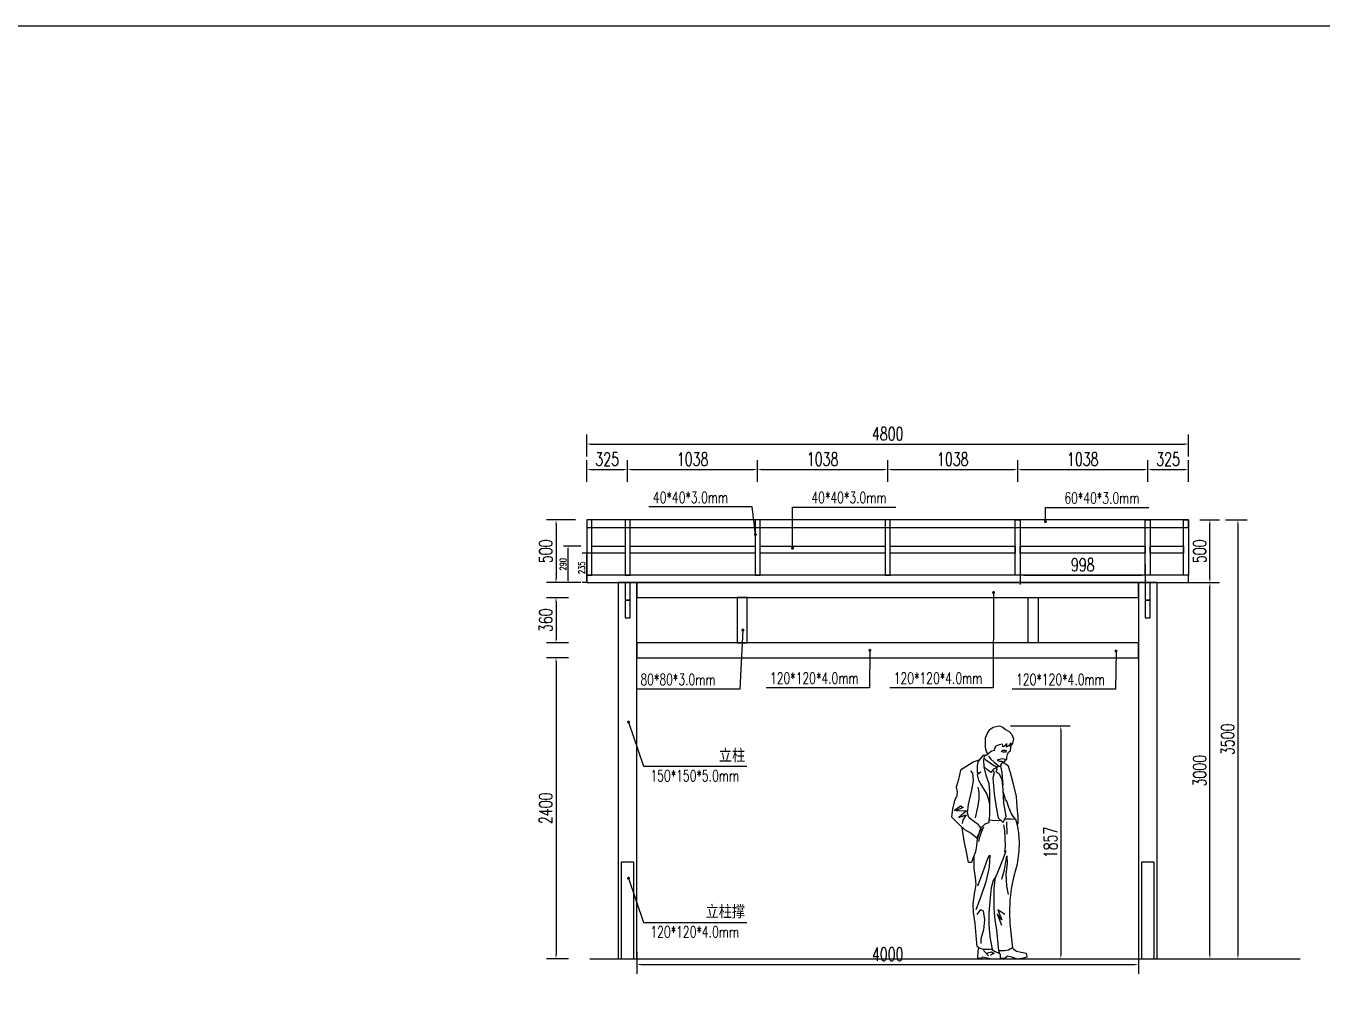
# Model space of a CAD drawing. Header units: millimetres. Extents: x -1471591 to 944464, y -468930 to 547002.
# Drawn here: x -778152 to -767812, y 135388 to 143079 of the extents above; entities that cross this region are included whole.
import ezdxf

# ---------------------------------------------------------------- set-up
doc = ezdxf.new("R2010")
doc.units = ezdxf.units.MM
doc.header["$LTSCALE"] = 10
doc.header["$PDMODE"] = 35
for name, color, linetype in [('0 PAVE-HATCH-15', 15, 'Continuous'), ('DIM_LEAD', 3, 'Continuous'), ('PUB_TEXT', 7, 'Continuous'), ('W-STEEL_FRAME钢架', 3, 'Continuous'), ('W-WOOD_FLOOR木地板', 30, 'Continuous')]:
    doc.layers.add(name, color=color, linetype=linetype)
doc.styles.add('_TCH_DIM', font='SIMPLEX.shx', dxfattribs={"bigfont": 'hztxt.shx'})
doc.styles.add('STANDARD_T3', font='simplex.shx', dxfattribs={"width": 0.7, "bigfont": 'hztxt.shx'})
doc.dimstyles.new('W&&15', dxfattribs={"dimtxt": 52.5, "dimasz": 15, "dimexe": 37.5, "dimexo": 45, "dimgap": 15, "dimtad": 1, "dimdec": 0, "dimzin": 0, "dimdsep": 46, "dimtxsty": 'STANDARD_T3', "dimcen": 0.09, "dimclrd": 1, "dimclre": 1, "dimclrt": 7, "dimazin": 2, "dimtfac": 1, "dimtdec": 0, "dimtix": 1, "dimtmove": 2, "dimatfit": 3, "dimfxl": 0, "dimtolj": 1, "dimtzin": 0, "dimarcsym": 0})
doc.dimstyles.new('W&&30', dxfattribs={"dimtxt": 105, "dimasz": 30, "dimexe": 75, "dimexo": 90, "dimgap": 30, "dimtad": 1, "dimdec": 0, "dimzin": 0, "dimdsep": 46, "dimtxsty": 'STANDARD_T3', "dimcen": 0.09, "dimclrd": 1, "dimclre": 1, "dimclrt": 7, "dimazin": 2, "dimtfac": 1, "dimtdec": 0, "dimtix": 1, "dimtmove": 2, "dimatfit": 3, "dimfxl": 0, "dimtolj": 1, "dimtzin": 0, "dimarcsym": 0})

# ---------------------------------------------------------------- blocks, each defined once
blk = doc.blocks.new('*D2078')
at = {"color": 1, "lineweight": -2, "transparency": 16777216}
for p, q in [((-773677, 139644), (-773677, 139819)), ((-768877, 139644), (-768877, 139819)), ((-773647, 139744), (-768907, 139744))]:
    blk.add_line(p, q, dxfattribs=at)
at = {"color": 1, "transparency": 16777216}
for points in [[(-773647, 139749), (-773647, 139739), (-773677, 139744)], [(-768907, 139749), (-768907, 139739), (-768877, 139744)]]:
    blk.add_solid(points, dxfattribs=at)
at = {"layer": 'Defpoints', "color": 0, "transparency": 16777216}
for p in [(-768877, 139744), (-773677, 139138), (-768877, 139138)]:
    blk.add_point(p, dxfattribs=at)
at = {"color": 7, "transparency": 16777216, "insert": (-771277, 139826), "char_height": 105, "attachment_point": 5, "style": 'STANDARD_T3'}
blk.add_mtext('\\A1;4800', dxfattribs=at)
blk = doc.blocks.new('*D2079')
at = {"color": 1, "lineweight": -2, "transparency": 16777216}
for p, q in [((-773767, 139138), (-773998, 139138)), ((-773923, 139108), (-773923, 138668)), ((-773767, 138638), (-773998, 138638))]:
    blk.add_line(p, q, dxfattribs=at)
at = {"color": 1, "transparency": 16777216}
for points in [[(-773928, 139108), (-773918, 139108), (-773923, 139138)], [(-773928, 138668), (-773918, 138668), (-773923, 138638)]]:
    blk.add_solid(points, dxfattribs=at)
at = {"layer": 'Defpoints', "color": 0, "transparency": 16777216}
for p in [(-773677, 139138), (-773923, 138638), (-773677, 138638)]:
    blk.add_point(p, dxfattribs=at)
at = {"color": 7, "transparency": 16777216, "insert": (-774005, 138888), "char_height": 105, "attachment_point": 5, "rotation": 90, "style": 'STANDARD_T3'}
blk.add_mtext('\\A1;500', dxfattribs=at)
blk = doc.blocks.new('*D2080')
at = {"color": 1, "lineweight": -2, "transparency": 16777216}
for p, q in [((-773677, 139441), (-773677, 139616)), ((-773352, 139441), (-773352, 139616)), ((-773647, 139541), (-773382, 139541))]:
    blk.add_line(p, q, dxfattribs=at)
at = {"color": 1, "transparency": 16777216}
for points in [[(-773647, 139546), (-773647, 139536), (-773677, 139541)], [(-773382, 139546), (-773382, 139536), (-773352, 139541)]]:
    blk.add_solid(points, dxfattribs=at)
at = {"layer": 'Defpoints', "color": 0, "transparency": 16777216}
for p in [(-773352, 139541), (-773677, 139138), (-773352, 139138)]:
    blk.add_point(p, dxfattribs=at)
at = {"color": 7, "transparency": 16777216, "insert": (-773515, 139623), "char_height": 105, "attachment_point": 5, "style": 'STANDARD_T3'}
blk.add_mtext('\\A1;325', dxfattribs=at)
blk = doc.blocks.new('*D2081')
at = {"color": 1, "lineweight": -2, "transparency": 16777216}
for p, q in [((-773352, 139441), (-773352, 139616)), ((-772315, 139441), (-772315, 139616)), ((-773322, 139541), (-772345, 139541))]:
    blk.add_line(p, q, dxfattribs=at)
at = {"color": 1, "transparency": 16777216}
for points in [[(-773322, 139546), (-773322, 139536), (-773352, 139541)], [(-772345, 139546), (-772345, 139536), (-772315, 139541)]]:
    blk.add_solid(points, dxfattribs=at)
at = {"layer": 'Defpoints', "color": 0, "transparency": 16777216}
for p in [(-772315, 139541), (-773352, 139138), (-772315, 139138)]:
    blk.add_point(p, dxfattribs=at)
at = {"color": 7, "transparency": 16777216, "insert": (-772833, 139623), "char_height": 105, "attachment_point": 5, "style": 'STANDARD_T3'}
blk.add_mtext('\\A1;1038', dxfattribs=at)
blk = doc.blocks.new('*D2082')
at = {"color": 1, "lineweight": -2, "transparency": 16777216}
for p, q in [((-772315, 139441), (-772315, 139616)), ((-771277, 139441), (-771277, 139616)), ((-772285, 139541), (-771307, 139541))]:
    blk.add_line(p, q, dxfattribs=at)
at = {"color": 1, "transparency": 16777216}
for points in [[(-772285, 139546), (-772285, 139536), (-772315, 139541)], [(-771307, 139546), (-771307, 139536), (-771277, 139541)]]:
    blk.add_solid(points, dxfattribs=at)
at = {"layer": 'Defpoints', "color": 0, "transparency": 16777216}
for p in [(-771277, 139541), (-772315, 139138), (-771277, 139138)]:
    blk.add_point(p, dxfattribs=at)
at = {"color": 7, "transparency": 16777216, "insert": (-771796, 139623), "char_height": 105, "attachment_point": 5, "style": 'STANDARD_T3'}
blk.add_mtext('\\A1;1038', dxfattribs=at)
blk = doc.blocks.new('*D2083')
at = {"color": 1, "lineweight": -2, "transparency": 16777216}
for p, q in [((-771277, 139441), (-771277, 139616)), ((-770240, 139441), (-770240, 139616)), ((-771247, 139541), (-770270, 139541))]:
    blk.add_line(p, q, dxfattribs=at)
at = {"color": 1, "transparency": 16777216}
for points in [[(-771247, 139546), (-771247, 139536), (-771277, 139541)], [(-770270, 139546), (-770270, 139536), (-770240, 139541)]]:
    blk.add_solid(points, dxfattribs=at)
at = {"layer": 'Defpoints', "color": 0, "transparency": 16777216}
for p in [(-770240, 139541), (-771277, 139138), (-770240, 139138)]:
    blk.add_point(p, dxfattribs=at)
at = {"color": 7, "transparency": 16777216, "insert": (-770758, 139623), "char_height": 105, "attachment_point": 5, "style": 'STANDARD_T3'}
blk.add_mtext('\\A1;1038', dxfattribs=at)
blk = doc.blocks.new('*D2084')
at = {"color": 1, "lineweight": -2, "transparency": 16777216}
for p, q in [((-770240, 139441), (-770240, 139616)), ((-769202, 139441), (-769202, 139616)), ((-770210, 139541), (-769232, 139541))]:
    blk.add_line(p, q, dxfattribs=at)
at = {"color": 1, "transparency": 16777216}
for points in [[(-770210, 139546), (-770210, 139536), (-770240, 139541)], [(-769232, 139546), (-769232, 139536), (-769202, 139541)]]:
    blk.add_solid(points, dxfattribs=at)
at = {"layer": 'Defpoints', "color": 0, "transparency": 16777216}
for p in [(-769202, 139541), (-770240, 139138), (-769202, 139138)]:
    blk.add_point(p, dxfattribs=at)
at = {"color": 7, "transparency": 16777216, "insert": (-769721, 139623), "char_height": 105, "attachment_point": 5, "style": 'STANDARD_T3'}
blk.add_mtext('\\A1;1038', dxfattribs=at)
blk = doc.blocks.new('*D2085')
at = {"color": 1, "lineweight": -2, "transparency": 16777216}
for p, q in [((-769202, 139441), (-769202, 139616)), ((-768877, 139441), (-768877, 139616)), ((-769172, 139541), (-768907, 139541))]:
    blk.add_line(p, q, dxfattribs=at)
at = {"color": 1, "transparency": 16777216}
for points in [[(-769172, 139546), (-769172, 139536), (-769202, 139541)], [(-768907, 139546), (-768907, 139536), (-768877, 139541)]]:
    blk.add_solid(points, dxfattribs=at)
at = {"layer": 'Defpoints', "color": 0, "transparency": 16777216}
for p in [(-768877, 139541), (-769202, 139138), (-768877, 139138)]:
    blk.add_point(p, dxfattribs=at)
at = {"color": 7, "transparency": 16777216, "insert": (-769040, 139623), "char_height": 105, "attachment_point": 5, "style": 'STANDARD_T3'}
blk.add_mtext('\\A1;325', dxfattribs=at)
blk = doc.blocks.new('*D2060')
at = {"color": 1, "lineweight": -2, "transparency": 16777216}
for p, q in [((-773277, 135692), (-773277, 135517)), ((-769277, 135692), (-769277, 135517)), ((-773247, 135592), (-769307, 135592))]:
    blk.add_line(p, q, dxfattribs=at)
at = {"color": 1, "transparency": 16777216}
for points in [[(-773247, 135597), (-773247, 135587), (-773277, 135592)], [(-769307, 135597), (-769307, 135587), (-769277, 135592)]]:
    blk.add_solid(points, dxfattribs=at)
at = {"layer": 'Defpoints', "color": 0, "transparency": 16777216}
for p in [(-773277, 138638), (-769277, 138638), (-769277, 135592)]:
    blk.add_point(p, dxfattribs=at)
at = {"color": 7, "transparency": 16777216, "insert": (-771277, 135674), "char_height": 105, "attachment_point": 5, "style": 'STANDARD_T3'}
blk.add_mtext('\\A1;4000', dxfattribs=at)
blk = doc.blocks.new('*D2087')
at = {"color": 1, "lineweight": -2, "transparency": 16777216}
for p, q in [((-773577, 138874), (-773715, 138874)), ((-773677, 138653), (-773677, 138859)), ((-773677, 138638), (-773715, 138638))]:
    blk.add_line(p, q, dxfattribs=at)
at = {"color": 1, "transparency": 16777216}
for points in [[(-773680, 138859), (-773675, 138859), (-773677, 138874)], [(-773680, 138653), (-773675, 138653), (-773677, 138638)]]:
    blk.add_solid(points, dxfattribs=at)
at = {"layer": 'Defpoints', "color": 0, "transparency": 16777216}
for p in [(-773677, 138874), (-769182, 138874), (-773677, 138638)]:
    blk.add_point(p, dxfattribs=at)
at = {"color": 7, "transparency": 16777216, "insert": (-773718, 138756), "char_height": 52.5, "attachment_point": 5, "rotation": 90, "style": 'STANDARD_T3'}
blk.add_mtext('\\A1;235', dxfattribs=at)
blk = doc.blocks.new('*D2088')
at = {"color": 1, "lineweight": -2, "transparency": 16777216}
for p, q in [((-773726, 138929), (-773864, 138929)), ((-773826, 138653), (-773826, 138914)), ((-773726, 138638), (-773864, 138638))]:
    blk.add_line(p, q, dxfattribs=at)
at = {"color": 1, "transparency": 16777216}
for points in [[(-773829, 138914), (-773824, 138914), (-773826, 138929)], [(-773829, 138653), (-773824, 138653), (-773826, 138638)]]:
    blk.add_solid(points, dxfattribs=at)
at = {"layer": 'Defpoints', "color": 0, "transparency": 16777216}
for p in [(-773826, 138929), (-769182, 138929), (-773677, 138638)]:
    blk.add_point(p, dxfattribs=at)
at = {"color": 7, "transparency": 16777216, "insert": (-773867, 138784), "char_height": 52.5, "attachment_point": 5, "rotation": 90, "style": 'STANDARD_T3'}
blk.add_mtext('\\A1;290', dxfattribs=at)
blk = doc.blocks.new('*D2068')
at = {"layer": 'Defpoints', "color": 0, "transparency": 16777216}
for p in [(-769127, 138638), (-768706, 138638), (-769127, 135638)]:
    blk.add_point(p, dxfattribs=at)
at = {"layer": 'W-WOOD_FLOOR木地板', "color": 1, "lineweight": -2, "transparency": 16777216}
for p, q in [((-768806, 138638), (-768631, 138638)), ((-768706, 135668), (-768706, 138608)), ((-768806, 135638), (-768631, 135638))]:
    blk.add_line(p, q, dxfattribs=at)
at = {"layer": 'W-WOOD_FLOOR木地板', "color": 1, "transparency": 16777216}
for points in [[(-768711, 138608), (-768701, 138608), (-768706, 138638)], [(-768711, 135668), (-768701, 135668), (-768706, 135638)]]:
    blk.add_solid(points, dxfattribs=at)
at = {"layer": 'W-WOOD_FLOOR木地板', "color": 7, "transparency": 16777216, "insert": (-768788, 137138), "char_height": 105, "attachment_point": 5, "rotation": 90, "style": 'STANDARD_T3'}
blk.add_mtext('\\A1;3000', dxfattribs=at)
blk = doc.blocks.new('A$C3D7816C9')
at = {"layer": '0 PAVE-HATCH-15'}
for points in [[(409, 1692), (410, 1704), (405, 1713), (379, 1709), (354, 1699), (341, 1673), (343, 1664), (320, 1659), (307, 1649), (290, 1633), (285, 1642), (273, 1671), (271, 1696), (271, 1740), (270, 1765), (287, 1801), (304, 1830), (331, 1849), (380, 1859), (410, 1849), (429, 1831), (460, 1816), (481, 1792), (493, 1756), (487, 1720), (467, 1695), (475, 1724), (453, 1701), (437, 1690), (441, 1718), (417, 1694)], [(407, 1596), (391, 1595), (372, 1589), (364, 1587), (382, 1579), (399, 1577), (412, 1574), (421, 1572), (428, 1580), (429, 1590), (420, 1595)]]:
    blk.add_lwpolyline(points, close=True, dxfattribs=at)
for points in [[(395, 1656), (409, 1667), (429, 1665), (435, 1657), (431, 1650), (410, 1651), (424, 1655), (422, 1651)], [(428, 1589), (440, 1591), (442, 1611), (445, 1632), (454, 1651), (471, 1661), (474, 1690), (476, 1710)], [(222, 1588), (173, 1569), (114, 1534), (72, 1506), (55, 1431), (36, 1370), (44, 1334), (42, 1299), (24, 1264), (7, 1195), (0, 1134), (67, 1067), (103, 1032), (156, 1004), (202, 966), (239, 1038), (215, 1070), (157, 1112), (138, 1130), (126, 1162), (135, 1232), (162, 1346), (175, 1420), (173, 1453), (170, 1483), (153, 1500)], [(277, 1627), (259, 1619), (254, 1585), (258, 1534), (272, 1466), (296, 1399), (303, 1333), (302, 1269), (303, 1207), (303, 1144), (298, 1103), (296, 1086), (266, 1076), (243, 1054), (233, 1049), (205, 958), (198, 902), (190, 854), (170, 803), (159, 769), (136, 769), (118, 854), (101, 943), (93, 993), (86, 1030), (85, 1049)], [(277, 1627), (250, 1622), (229, 1597), (210, 1574), (204, 1539), (203, 1484), (233, 1490), (203, 1469), (214, 1427), (240, 1383), (264, 1343), (281, 1314), (292, 1280), (298, 1260), (302, 1233)], [(257, 1605), (272, 1589), (307, 1565), (343, 1542), (369, 1533), (363, 1530), (334, 1513), (314, 1488), (286, 1510), (258, 1536)], [(277, 1627), (290, 1633)], [(295, 1617), (312, 1593), (340, 1571), (369, 1545), (381, 1535), (394, 1545), (400, 1560), (404, 1565), (409, 1574)], [(524, 1067), (530, 1085), (531, 1134), (523, 1212), (517, 1295), (491, 1406), (469, 1484), (455, 1535), (432, 1555), (406, 1568)], [(330, 1506), (340, 1484), (329, 1444), (341, 1318), (359, 1195), (373, 1127), (412, 1089), (435, 1140), (416, 1243), (412, 1350), (403, 1431), (383, 1472), (357, 1492), (364, 1518), (354, 1525)], [(331, 1509), (330, 1506)], [(389, 1541), (400, 1489), (404, 1449), (408, 1386)], [(210, 1372), (217, 1330), (218, 1272), (206, 1210), (188, 1127)], [(509, 1115), (499, 1125), (477, 1158), (458, 1208), (441, 1258), (431, 1272), (413, 1329)], [(22, 1185), (70, 1222), (92, 1208), (37, 1185), (120, 1183), (57, 1128), (80, 1136), (116, 1150), (89, 1109), (85, 1081)], [(256, 1051), (241, 1022), (221, 963), (216, 938)], [(304, 1111), (343, 1104), (385, 1107), (392, 1108)], [(424, 1115), (435, 1117), (474, 1118), (509, 1115), (523, 1071), (533, 1007), (540, 929), (536, 864), (522, 756), (497, 661), (477, 575), (465, 470), (461, 369), (464, 283), (472, 210), (485, 90), (453, 70), (421, 66), (378, 66), (361, 232), (348, 311), (340, 406), (340, 482), (341, 563), (348, 633), (352, 659)], [(415, 1069), (421, 1022), (426, 966), (427, 900), (421, 852)], [(437, 1095), (442, 996)], [(434, 862), (411, 803), (379, 721), (352, 659), (332, 626), (315, 567), (308, 487), (298, 368), (298, 276), (306, 178), (324, 79), (300, 76), (252, 77), (220, 87), (205, 99), (196, 188), (187, 282), (174, 371), (173, 439), (182, 521), (196, 595), (192, 651), (180, 718), (181, 764), (181, 826)], [(210, 584), (252, 699), (289, 803), (304, 827), (301, 732), (273, 615), (230, 491), (193, 393)], [(402, 636), (421, 712), (441, 822), (443, 765), (433, 673), (438, 583), (451, 515)], [(204, 355), (233, 395), (253, 383), (264, 312), (254, 234), (234, 161), (233, 123)], [(425, 356), (370, 391), (401, 313), (363, 359), (399, 271)], [(215, 91), (210, 66), (206, 6), (241, 8), (249, 16), (272, 12), (307, 3), (360, 0), (383, 2), (389, 7), (389, 35), (372, 49), (347, 56), (327, 70), (317, 78)], [(254, 69), (273, 49), (295, 26)], [(282, 44), (297, 51), (318, 56), (341, 43), (325, 39), (310, 28)], [(378, 69), (381, 41)], [(389, 7), (426, 7), (445, 25), (478, 16), (523, 2), (577, 10), (603, 18), (597, 43), (568, 49), (519, 60), (498, 76), (484, 90)]]:
    blk.add_lwpolyline(points, dxfattribs=at)
blk = doc.blocks.new('*D2075')
at = {"color": 1, "lineweight": -2, "transparency": 16777216}
for p, q in [((-773823, 138518), (-773998, 138518)), ((-773923, 138488), (-773923, 138188)), ((-773823, 138158), (-773998, 138158))]:
    blk.add_line(p, q, dxfattribs=at)
at = {"color": 1, "transparency": 16777216}
for points in [[(-773928, 138488), (-773918, 138488), (-773923, 138518)], [(-773928, 138188), (-773918, 138188), (-773923, 138158)]]:
    blk.add_solid(points, dxfattribs=at)
at = {"layer": 'Defpoints', "color": 0, "transparency": 16777216}
for p in [(-773277, 138518), (-773923, 138158), (-773277, 138158)]:
    blk.add_point(p, dxfattribs=at)
at = {"color": 7, "transparency": 16777216, "insert": (-774005, 138338), "char_height": 105, "attachment_point": 5, "rotation": 90, "style": 'STANDARD_T3'}
blk.add_mtext('\\A1;360', dxfattribs=at)
blk = doc.blocks.new('*D2076')
at = {"color": 1, "lineweight": -2, "transparency": 16777216}
for p, q in [((-773823, 138038), (-773998, 138038)), ((-773923, 138008), (-773923, 135668)), ((-773823, 135638), (-773998, 135638))]:
    blk.add_line(p, q, dxfattribs=at)
at = {"color": 1, "transparency": 16777216}
for points in [[(-773928, 138008), (-773918, 138008), (-773923, 138038)], [(-773928, 135668), (-773918, 135668), (-773923, 135638)]]:
    blk.add_solid(points, dxfattribs=at)
at = {"layer": 'Defpoints', "color": 0, "transparency": 16777216}
for p in [(-773277, 138038), (-773923, 135638), (-773277, 135638)]:
    blk.add_point(p, dxfattribs=at)
at = {"color": 7, "transparency": 16777216, "insert": (-774005, 136838), "char_height": 105, "attachment_point": 5, "rotation": 90, "style": 'STANDARD_T3'}
blk.add_mtext('\\A1;2400', dxfattribs=at)
blk = doc.blocks.new('*D2077')
at = {"layer": 'Defpoints', "color": 0, "transparency": 16777216}
for p in [(-770387, 137495), (-770384, 135638), (-769896, 135638)]:
    blk.add_point(p, dxfattribs=at)
at = {"layer": 'W-WOOD_FLOOR木地板', "color": 1, "lineweight": -2, "transparency": 16777216}
for p, q in [((-770297, 137495), (-769821, 137495)), ((-769896, 137465), (-769896, 135668)), ((-770294, 135638), (-769821, 135638))]:
    blk.add_line(p, q, dxfattribs=at)
at = {"layer": 'W-WOOD_FLOOR木地板', "color": 1, "transparency": 16777216}
for points in [[(-769901, 137465), (-769891, 137465), (-769896, 137495)], [(-769901, 135668), (-769891, 135668), (-769896, 135638)]]:
    blk.add_solid(points, dxfattribs=at)
at = {"layer": 'W-WOOD_FLOOR木地板', "color": 7, "transparency": 16777216, "insert": (-769978, 136566), "char_height": 105, "attachment_point": 5, "rotation": 90, "style": 'STANDARD_T3'}
blk.add_mtext('\\A1;1857', dxfattribs=at)
blk = doc.blocks.new('*D2064')
at = {"layer": 'Defpoints', "color": 0, "transparency": 16777216}
for p in [(-768877, 139138), (-768706, 139138), (-769127, 138638)]:
    blk.add_point(p, dxfattribs=at)
at = {"layer": 'W-WOOD_FLOOR木地板', "color": 1, "lineweight": -2, "transparency": 16777216}
for p, q in [((-768787, 139138), (-768631, 139138)), ((-768706, 138668), (-768706, 139108)), ((-769037, 138638), (-768631, 138638))]:
    blk.add_line(p, q, dxfattribs=at)
at = {"layer": 'W-WOOD_FLOOR木地板', "color": 1, "transparency": 16777216}
for points in [[(-768711, 139108), (-768701, 139108), (-768706, 139138)], [(-768711, 138668), (-768701, 138668), (-768706, 138638)]]:
    blk.add_solid(points, dxfattribs=at)
at = {"layer": 'W-WOOD_FLOOR木地板', "color": 7, "transparency": 16777216, "insert": (-768788, 138888), "char_height": 105, "attachment_point": 5, "rotation": 90, "style": 'STANDARD_T3'}
blk.add_mtext('\\A1;500', dxfattribs=at)
blk = doc.blocks.new('*D2065')
at = {"layer": 'Defpoints', "color": 0, "transparency": 16777216}
for p in [(-768877, 139138), (-769127, 135638), (-768483, 135638)]:
    blk.add_point(p, dxfattribs=at)
at = {"layer": 'W-WOOD_FLOOR木地板', "color": 1, "lineweight": -2, "transparency": 16777216}
for p, q in [((-768583, 139138), (-768408, 139138)), ((-768483, 139108), (-768483, 135668)), ((-768583, 135638), (-768408, 135638))]:
    blk.add_line(p, q, dxfattribs=at)
at = {"layer": 'W-WOOD_FLOOR木地板', "color": 1, "transparency": 16777216}
for points in [[(-768488, 139108), (-768478, 139108), (-768483, 139138)], [(-768488, 135668), (-768478, 135668), (-768483, 135638)]]:
    blk.add_solid(points, dxfattribs=at)
at = {"layer": 'W-WOOD_FLOOR木地板', "color": 7, "transparency": 16777216, "insert": (-768565, 137388), "char_height": 105, "attachment_point": 5, "rotation": 90, "style": 'STANDARD_T3'}
blk.add_mtext('\\A1;3500', dxfattribs=at)
blk = doc.blocks.new('*D2099')
at = {"color": 1, "lineweight": -2, "transparency": 16777216}
for p, q in [((-770220, 138784), (-770220, 138623)), ((-769222, 138784), (-769222, 138623)), ((-770190, 138698), (-769252, 138698))]:
    blk.add_line(p, q, dxfattribs=at)
at = {"color": 1, "transparency": 16777216}
for points in [[(-770190, 138703), (-770190, 138693), (-770220, 138698)], [(-769252, 138703), (-769252, 138693), (-769222, 138698)]]:
    blk.add_solid(points, dxfattribs=at)
at = {"layer": 'Defpoints', "color": 0, "transparency": 16777216}
for p in [(-770220, 138874), (-769222, 138874), (-769222, 138698)]:
    blk.add_point(p, dxfattribs=at)
at = {"color": 7, "transparency": 16777216, "insert": (-769721, 138781), "char_height": 105, "attachment_point": 5, "style": 'STANDARD_T3'}
blk.add_mtext('\\A1;998', dxfattribs=at)

msp = doc.modelspace()

# ---------------------------------------------------------------- linework, layer by layer
msp.add_line((-773651.9, 135638.5), (-767986.2, 135638.5))
at = {"color": 2}
msp.add_lwpolyline([(-808791.4, 143079), (-751923.5, 143079), (-751923.5, 126365.4), (-808791.4, 126365.4)], close=True, dxfattribs=at)
at = {"layer": 'DIM_LEAD'}
for p, q in [((-772356.8, 139241.7), (-773181.3, 139241.7)), ((-772332.5, 139022.1), (-772356.8, 139241.7)), ((-772036, 138913), (-772036, 139240.8)), ((-772036, 139240.8), (-771211.5, 139240.8)), ((-770018.5, 139125), (-770018.5, 139237.4)), ((-770018.5, 139237.4), (-769194, 139237.4)), ((-770431.7, 138558.9), (-770435.8, 137800)), ((-772432.2, 138259.6), (-772456.5, 137788.8)), ((-771419.2, 138098.2), (-771423.2, 137799.9)), ((-769455.5, 138092.6), (-769459.5, 137789.5)), ((-772456.5, 137788.8), (-773281, 137788.8)), ((-771423.2, 137799.9), (-772247.7, 137799.9)), ((-770435.8, 137800), (-771260.3, 137800)), ((-769459.5, 137789.5), (-770284, 137789.5)), ((-773343.9, 137525.7), (-773224.9, 137173.7)), ((-773224.9, 137173.7), (-772400.4, 137173.7)), ((-773343.9, 136280.2), (-773224.9, 135928.3)), ((-773224.9, 135928.3), (-772400.4, 135928.3))]:
    msp.add_line(p, q, dxfattribs=at)
at = {"layer": 'DIM_LEAD', "const_width": 12}
for points in [[(-770018.5, 139119, 1), (-770018.5, 139131, 1)], [(-772331.8, 139016.2, 1), (-772333.2, 139028.1, 1)], [(-772036, 138907, 1), (-772036, 138919, 1)], [(-770431.7, 138564.9, 1), (-770431.7, 138552.9, 1)], [(-772431.9, 138265.6, 1), (-772432.5, 138253.6, 1)], [(-771419.1, 138104.2, 1), (-771419.2, 138092.2, 1)], [(-769455.4, 138098.6, 1), (-769455.5, 138086.6, 1)], [(-773345.8, 137531.3, 1), (-773342, 137520, 1)], [(-773345.8, 136285.9, 1), (-773342, 136274.5, 1)]]:
    msp.add_lwpolyline(points, format="xyb", close=True, dxfattribs=at)
at = {"layer": 'W-STEEL_FRAME钢架'}
for points in [[(-773677, 139078.5), (-768877, 139078.5), (-768877, 139138.5), (-773677, 139138.5)], [(-773677, 138698.5), (-773637, 138698.5), (-773637, 139138.5), (-773677, 139138.5)], [(-773372, 138698.5), (-773332, 138698.5), (-773332, 139138.5), (-773372, 139138.5)], [(-772334.5, 138698.5), (-772294.5, 138698.5), (-772294.5, 139138.5), (-772334.5, 139138.5)], [(-771297, 138698.5), (-771257, 138698.5), (-771257, 139138.5), (-771297, 139138.5)], [(-770219.5, 138698.5), (-770259.5, 138698.5), (-770259.5, 139138.5), (-770219.5, 139138.5)], [(-769182, 138698.5), (-769222, 138698.5), (-769222, 139138.5), (-769182, 139138.5)], [(-768877, 138698.5), (-768917, 138698.5), (-768917, 139138.5), (-768877, 139138.5)], [(-773637, 138928.8), (-773372, 138928.8), (-773372, 138873.9), (-773637, 138873.9)], [(-773332, 138928.8), (-772334.5, 138928.8), (-772334.5, 138873.9), (-773332, 138873.9)], [(-772294.5, 138928.8), (-771297, 138928.8), (-771297, 138873.9), (-772294.5, 138873.9)], [(-771257, 138928.8), (-770259.5, 138928.8), (-770259.5, 138873.9), (-771257, 138873.9)], [(-770219.5, 138928.8), (-769222, 138928.8), (-769222, 138873.9), (-770219.5, 138873.9)], [(-769182, 138928.8), (-768917, 138928.8), (-768917, 138873.9), (-769182, 138873.9)], [(-773677, 138638.5), (-768877, 138638.5), (-768877, 138698.5), (-773677, 138698.5)], [(-773427, 135638.5), (-773277, 135638.5), (-773277, 138638.5), (-773427, 138638.5)], [(-773372, 138498.5), (-773332, 138498.5), (-773332, 138638.5), (-773372, 138638.5)], [(-773277, 138518.5), (-769277, 138518.5), (-769277, 138638.5), (-773277, 138638.5)], [(-769277, 135638.5), (-769127, 135638.5), (-769127, 138638.5), (-769277, 138638.5)], [(-769222, 138498.5), (-769182, 138498.5), (-769182, 138638.5), (-769222, 138638.5)], [(-773372, 138358.5), (-773332, 138358.5), (-773332, 138498.5), (-773372, 138498.5)], [(-772477, 138158.5), (-772397, 138158.5), (-772397, 138518.5), (-772477, 138518.5)], [(-770077, 138158.5), (-770157, 138158.5), (-770157, 138518.5), (-770077, 138518.5)], [(-769222, 138358.5), (-769182, 138358.5), (-769182, 138498.5), (-769222, 138498.5)], [(-773277, 138038.5), (-769277, 138038.5), (-769277, 138158.5), (-773277, 138158.5)], [(-773402, 135638.5), (-773302, 135638.5), (-773302, 136408.5), (-773402, 136408.5)], [(-769252, 135638.5), (-769152, 135638.5), (-769152, 136408.5), (-769252, 136408.5)]]:
    msp.add_lwpolyline(points, close=True, dxfattribs=at)

# ---------------------------------------------------------------- block references
msp.add_blockref('A$C3D7816C9', (-770767.3, 135636))

# ---------------------------------------------------------------- texts
at = {"layer": 'PUB_TEXT', "color": 7, "style": '_TCH_DIM', "width": 0.705882}
for s, p in [('40*40*3.0mm', (-773149.8, 139273.2)), ('40*40*3.0mm', (-771885, 139272.3)), ('60*40*3.0mm', (-769867.5, 139268.9)), ('80*80*3.0mm', (-773249.5, 137820.3)), ('120*120*4.0mm', (-772216.2, 137831.4)), ('120*120*4.0mm', (-771228.8, 137831.5)), ('120*120*4.0mm', (-770252.5, 137821)), ('150*150*5.0mm', (-773169.9, 137053)), ('120*120*4.0mm', (-773169.9, 135807.5))]:
    msp.add_text(s, height=89.25, dxfattribs=at).set_placement(p)
at = {"layer": 'PUB_TEXT', "color": 7, "style": '_TCH_DIM'}
for s, p in [('立柱', (-772623.8, 137205.2)), ('立柱撑', (-772729.6, 135959.8))]:
    msp.add_text(s, height=105, dxfattribs=at).set_placement(p)

# ---------------------------------------------------------------- dimensions: what is measured, and where the dimension line sits
for base, p1, p2, picture, middle in [((-768877, 139743.8), (-773677, 139138.5), (-768877, 139138.5), '*D2078', (-771277, 139826.3)), ((-773352, 139540.6), (-773677, 139138.5), (-773352, 139138.5), '*D2080', (-773514.5, 139623.1)), ((-772314.5000571, 139540.5851309), (-773352.0000571, 139138.4790013), (-772314.5000571, 139138.4790013), '*D2081', (-772833.2500571, 139623.0851309)), ((-771277.0000571, 139540.5851309), (-772314.5000571, 139138.4790013), (-771277.0000571, 139138.4790013), '*D2082', (-771795.7500571, 139623.0851309)), ((-770239.5000571, 139540.5851309), (-771277.0000571, 139138.4790013), (-770239.5000571, 139138.4790013), '*D2083', (-770758.2500571, 139623.0851309)), ((-769202.0000571, 139540.5851309), (-770239.5000571, 139138.4790013), (-769202.0000571, 139138.4790013), '*D2084', (-769720.7500571, 139623.0851309)), ((-768877, 139540.6), (-769202, 139138.5), (-768877, 139138.5), '*D2085', (-769039.5, 139623.1)), ((-769277, 135591.6), (-773277, 138638.5), (-769277, 138638.5), '*D2060', (-771277, 135674.1))]:
    dim = msp.add_linear_dim(base=base, p1=p1, p2=p2, dimstyle='W&&30', override={"dimfxlon": 1})
    dim.commit()
    dim.dimension.update_dxf_attribs({"geometry": picture, "text_midpoint": middle})
dim = msp.add_linear_dim(base=(-773922.5, 138638.5), p1=(-773677, 139138.5), p2=(-773677, 138638.5), angle=90, dimstyle='W&&30')
dim.commit()
dim.dimension.update_dxf_attribs({"geometry": '*D2079', "text_midpoint": (-774005, 138888.5)})
for base, p1, p2, dimstyle, picture, middle in [((-773826, 138928.8), (-773677, 138638.5), (-769182, 138928.8), 'W&&15', '*D2088', (-773867.3, 138783.6)), ((-773677, 138873.9), (-773677, 138638.5), (-769182, 138873.9), 'W&&15', '*D2087', (-773718.3, 138756.2)), ((-773922.5, 138158.5), (-773277, 138518.5), (-773277, 138158.5), 'W&&30', '*D2075', (-774005, 138338.5)), ((-773922.5, 135638.5), (-773277, 138038.5), (-773277, 135638.5), 'W&&30', '*D2076', (-774005, 136838.5))]:
    dim = msp.add_linear_dim(base=base, p1=p1, p2=p2, angle=90, dimstyle=dimstyle, override={"dimfxlon": 1})
    dim.commit()
    dim.dimension.update_dxf_attribs({"geometry": picture, "text_midpoint": middle})
dim = msp.add_aligned_dim(p1=(-770219.5000571, 138873.8963608), p2=(-769222.0000571, 138873.8963608), distance=-175.4173595, dimstyle='W&&30')
dim.commit()
dim.dimension.update_dxf_attribs({"geometry": '*D2099', "text_midpoint": (-769720.7500571, 138780.9790013)})
at = {"layer": 'W-WOOD_FLOOR木地板'}
for base, p1, p2, picture, middle in [((-768705.7, 139138.5), (-769127, 138638.5), (-768877, 139138.5), '*D2064', (-768788.2, 138888.5)), ((-769895.5, 135637.8), (-770387.4, 137495), (-770384, 135637.8), '*D2077', (-769978, 136566.4))]:
    dim = msp.add_linear_dim(base=base, p1=p1, p2=p2, angle=90, dimstyle='W&&30', dxfattribs=at)
    dim.commit()
    dim.dimension.update_dxf_attribs({"geometry": picture, "text_midpoint": middle})
for base, p1, p2, picture, middle in [((-768482.5, 135638.5), (-768877, 139138.5), (-769127, 135638.5), '*D2065', (-768565, 137388.5)), ((-768705.7, 138638.5), (-769127, 135638.5), (-769127, 138638.5), '*D2068', (-768788.2, 137138.5))]:
    dim = msp.add_linear_dim(base=base, p1=p1, p2=p2, angle=90, dimstyle='W&&30', override={"dimfxlon": 1}, dxfattribs=at)
    dim.commit()
    dim.dimension.update_dxf_attribs({"geometry": picture, "text_midpoint": middle})

doc.saveas('drawing.dxf')
